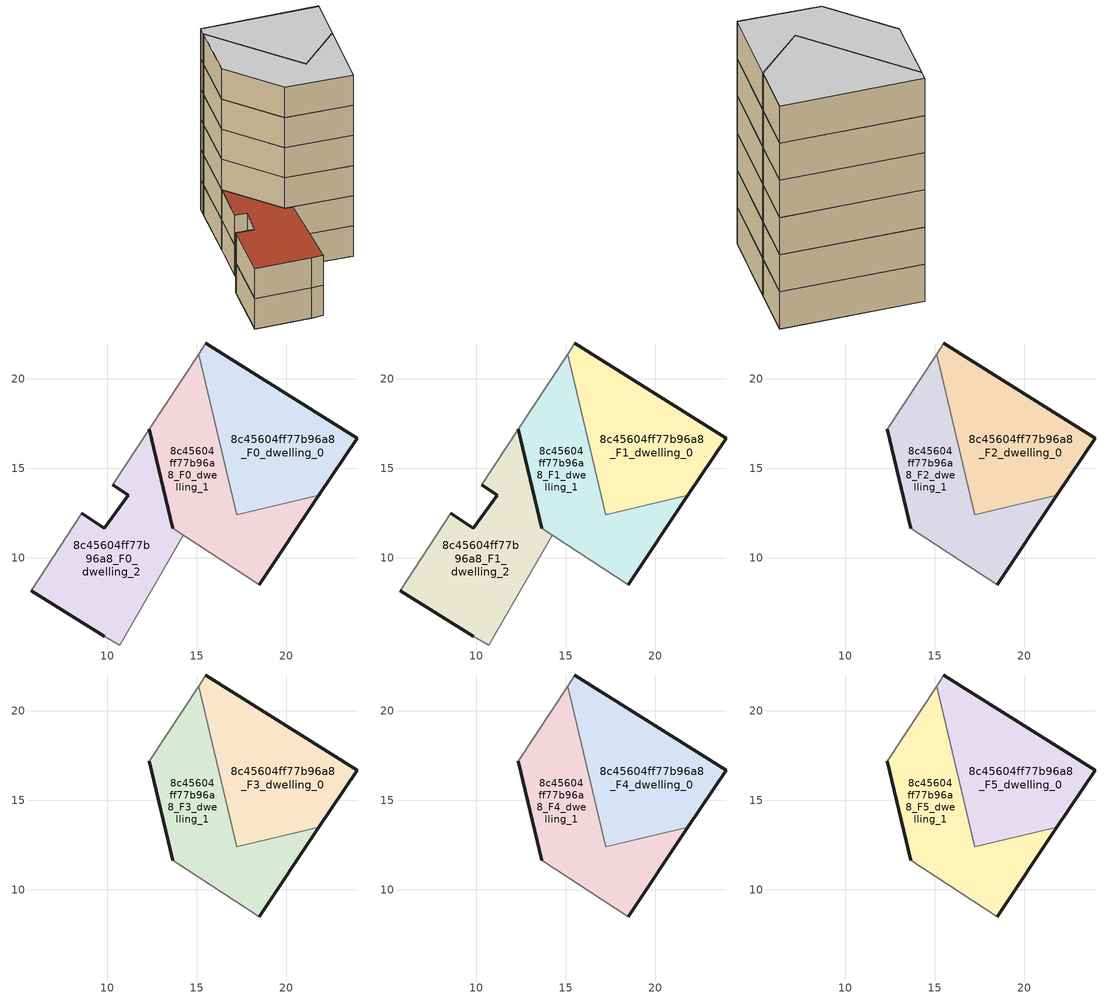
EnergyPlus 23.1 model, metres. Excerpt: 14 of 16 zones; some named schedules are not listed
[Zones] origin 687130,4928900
8c45604ff77b96a8_F0_dwelling_0
 floor ground (EU_floor_Construction): 21.82,13.49 23.96,16.69 15.51,22 15.1,21.38 17.24,12.39 z0
 wall outside (EU_wall_Construction): 15.51,22 23.96,16.69 21.82,13.49 z0:3
 wall adiabatic (EU_wall_Construction): 15.1,21.38 15.51,22 z0:3
 wall to 8c45604ff77b96a8_F0_dwelling_1 (EU_wall_Construction): 21.82,13.49 17.24,12.39 15.1,21.38 z0:3
8c45604ff77b96a8_F0_dwelling_1
 floor ground (EU_floor_Construction): 18.48,8.49 21.82,13.49 17.24,12.39 15.1,21.38 12.33,17.17 13.65,11.64 z0
 wall outside (EU_wall_Construction): 13.65,11.64 12.33,17.17 / 21.82,13.49 18.48,8.49 z0:3
 wall adiabatic (EU_wall_Construction): 12.33,17.17 15.1,21.38 / 18.48,8.49 13.65,11.64 z0:3
8c45604ff77b96a8_F0_dwelling_2
 floor ground (EU_floor_Construction): 10.69,5.12 14.23,11.26 13.65,11.64 12.33,17.17 10.31,14.08 11.16,13.5 9.82,11.65 8.56,12.49 5.74,8.15 9.82,5.62 z0
 wall outside (EU_wall_Construction): 12.33,17.17 13.65,11.64 / 9.82,5.62 5.74,8.15 / 8.56,12.49 9.82,11.65 11.16,13.5 10.31,14.08 z0:3
 wall adiabatic (EU_wall_Construction): 10.31,14.08 12.33,17.17 / 13.65,11.64 14.23,11.26 10.69,5.12 9.82,5.62 / 5.74,8.15 8.56,12.49 z0:3
8c45604ff77b96a8_F1_dwelling_0
 floor to 8c45604ff77b96a8_F0_dwelling_0 (EU_floor_Construction): 21.82,13.49 23.96,16.69 15.5,22 15.1,21.38 17.24,12.39 z3
 wall outside (EU_wall_Construction): 15.51,22 23.96,16.69 21.82,13.49 z3:6
 wall adiabatic (EU_wall_Construction): 15.1,21.38 15.51,22 z3:6
 wall to 8c45604ff77b96a8_F1_dwelling_1 (EU_wall_Construction): 21.82,13.49 17.24,12.39 15.1,21.38 z3:6
8c45604ff77b96a8_F1_dwelling_1
 floor to 8c45604ff77b96a8_F0_dwelling_1 (EU_floor_Construction): 18.48,8.49 21.82,13.49 17.24,12.39 15.1,21.38 12.33,17.17 13.65,11.64 z3
 wall outside (EU_wall_Construction): 13.65,11.64 12.33,17.17 / 21.82,13.49 18.48,8.49 z3:6
 wall adiabatic (EU_wall_Construction): 12.33,17.17 15.1,21.38 / 18.48,8.49 13.65,11.64 z3:6
8c45604ff77b96a8_F1_dwelling_2
 floor to 8c45604ff77b96a8_F0_dwelling_2 (EU_floor_Construction): 10.69,5.12 14.23,11.26 13.65,11.64 12.33,17.17 10.3,14.08 11.15,13.5 9.82,11.65 8.55,12.49 5.74,8.15 9.82,5.62 z3
 wall outside (EU_wall_Construction): 12.33,17.17 13.65,11.64 / 9.82,5.62 5.74,8.15 / 8.56,12.49 9.82,11.65 11.16,13.5 10.31,14.08 z3:6
 wall adiabatic (EU_wall_Construction): 10.31,14.08 12.33,17.17 / 13.65,11.64 14.23,11.26 10.69,5.12 9.82,5.62 / 5.74,8.15 8.56,12.49 z3:6
 roof outside (EU_roof_Construction): 12.33,17.17 13.65,11.64 14.23,11.26 10.69,5.12 9.82,5.62 5.74,8.15 8.56,12.49 9.82,11.65 11.16,13.5 10.31,14.08 z6
8c45604ff77b96a8_F2_dwelling_0
 floor to 8c45604ff77b96a8_F1_dwelling_0 (EU_floor_Construction): 21.82,13.49 23.96,16.69 15.5,22 15.1,21.38 17.24,12.39 z6
 wall outside (EU_wall_Construction): 15.51,22 23.96,16.69 21.82,13.49 z6:9
 wall adiabatic (EU_wall_Construction): 15.1,21.38 15.51,22 z6:9
 wall to 8c45604ff77b96a8_F2_dwelling_1 (EU_wall_Construction): 21.82,13.49 17.24,12.39 15.1,21.38 z6:9
8c45604ff77b96a8_F2_dwelling_1
 floor to 8c45604ff77b96a8_F1_dwelling_1 (EU_floor_Construction): 18.48,8.49 21.82,13.49 17.24,12.39 15.1,21.38 12.33,17.17 13.65,11.64 z6
 wall outside (EU_wall_Construction): 13.65,11.64 12.33,17.17 / 21.82,13.49 18.48,8.49 z6:9
 wall adiabatic (EU_wall_Construction): 12.33,17.17 15.1,21.38 / 18.48,8.49 13.65,11.64 z6:9
8c45604ff77b96a8_F3_dwelling_0
 floor to 8c45604ff77b96a8_F2_dwelling_0 (EU_floor_Construction): 21.82,13.49 23.96,16.69 15.5,22 15.1,21.38 17.24,12.39 z9
 wall outside (EU_wall_Construction): 15.51,22 23.96,16.69 21.82,13.49 z9:12
 wall adiabatic (EU_wall_Construction): 15.1,21.38 15.51,22 z9:12
 wall to 8c45604ff77b96a8_F3_dwelling_1 (EU_wall_Construction): 21.82,13.49 17.24,12.39 15.1,21.38 z9:12
8c45604ff77b96a8_F3_dwelling_1
 floor to 8c45604ff77b96a8_F2_dwelling_1 (EU_floor_Construction): 18.48,8.49 21.82,13.49 17.24,12.39 15.1,21.38 12.33,17.17 13.65,11.64 z9
 wall outside (EU_wall_Construction): 13.65,11.64 12.33,17.17 / 21.82,13.49 18.48,8.49 z9:12
 wall adiabatic (EU_wall_Construction): 12.33,17.17 15.1,21.38 / 18.48,8.49 13.65,11.64 z9:12
8c45604ff77b96a8_F4_dwelling_0
 floor to 8c45604ff77b96a8_F3_dwelling_0 (EU_floor_Construction): 21.82,13.49 23.96,16.69 15.5,22 15.1,21.38 17.24,12.39 z12
 wall outside (EU_wall_Construction): 15.51,22 23.96,16.69 21.82,13.49 z12:15
 wall adiabatic (EU_wall_Construction): 15.1,21.38 15.51,22 z12:15
 wall to 8c45604ff77b96a8_F4_dwelling_1 (EU_wall_Construction): 21.82,13.49 17.24,12.39 15.1,21.38 z12:15
8c45604ff77b96a8_F4_dwelling_1
 floor to 8c45604ff77b96a8_F3_dwelling_1 (EU_floor_Construction): 18.48,8.49 21.82,13.49 17.24,12.39 15.1,21.38 12.33,17.17 13.65,11.64 z12
 wall outside (EU_wall_Construction): 13.65,11.64 12.33,17.17 / 21.82,13.49 18.48,8.49 z12:15
 wall adiabatic (EU_wall_Construction): 12.33,17.17 15.1,21.38 / 18.48,8.49 13.65,11.64 z12:15
8c45604ff77b96a8_F5_dwelling_0
 floor to 8c45604ff77b96a8_F4_dwelling_0 (EU_floor_Construction): 21.82,13.49 23.96,16.69 15.5,22 15.1,21.38 17.24,12.39 z15
 wall outside (EU_wall_Construction): 15.51,22 23.96,16.69 21.82,13.49 z15:18
 wall adiabatic (EU_wall_Construction): 15.1,21.38 15.51,22 z15:18
 wall to 8c45604ff77b96a8_F5_dwelling_1 (EU_wall_Construction): 21.82,13.49 17.24,12.39 15.1,21.38 z15:18
 ceiling to 8c45604ff77b96a8_F6_dwelling_0 (EU_floor_Construction): 23.96,16.69 21.82,13.49 17.24,12.39 15.1,21.38 15.5,22 z18
8c45604ff77b96a8_F5_dwelling_1
 floor to 8c45604ff77b96a8_F4_dwelling_1 (EU_floor_Construction): 18.48,8.49 21.82,13.49 17.24,12.39 15.1,21.38 12.33,17.17 13.65,11.64 z15
 wall outside (EU_wall_Construction): 13.65,11.64 12.33,17.17 / 21.82,13.49 18.48,8.49 z15:18
 wall adiabatic (EU_wall_Construction): 12.33,17.17 15.1,21.38 / 18.48,8.49 13.65,11.64 z15:18
 ceiling to 8c45604ff77b96a8_F6_dwelling_1 (EU_floor_Construction): 15.1,21.38 17.24,12.39 21.82,13.49 18.48,8.49 13.65,11.64 12.33,17.17 z18
shading: 13.82,11.6 18.48,8.49 z0:15
[Building]
EU S2 Campaign: North Axis=0; Terrain=City; Solar Distribution=FullExterior
[Site:Location]
Bologna: Latitude=44.5; Longitude=11.25; Time Zone=1; Elevation=37
[SizingPeriod:WeatherFileDays]
AnnualSizingPeriod: Begin Month=1; Begin Day of Month=1; End Month=12; End Day of Month=31; Day of Week for Start Day=Monday; Use Weather File Daylight Saving Period=No; Use Weather File Rain and Snow Indicators=No
[MATERIAL]
EU_InternalMass_Material: Roughness=MediumRough; Thickness=0.1; Conductivity=1; Density=1800; Specific Heat=900; Thermal Absorptance=0.9; Solar Absorptance=0.7; Visible Absorptance=0.7
[MATERIAL:NOMASS] Roughness=MediumRough; Thermal Absorptance=0.9; Solar Absorptance=0.7; Visible Absorptance=0.7
Name | Thermal Resistance
EU_wall_NoMass | 0.905828
EU_roof_NoMass | 0.37593
EU_floor_NoMass | 0.67114
[CONSTRUCTION]
EU_wall_Construction: EU_wall_NoMass
EU_roof_Construction: EU_roof_NoMass
EU_floor_Construction: EU_floor_NoMass
EU_InternalMass_Construction: EU_InternalMass_Material
[ZONE] Type=1; Multiplier=1; Ceiling Height=autocalculate; Floor Area=autocalculate; Part of Total Floor Area=Yes
Name | Volume
8c45604ff77b96a8_F0_dwelling_0 | 134.081
8c45604ff77b96a8_F1_dwelling_0; 8c45604ff77b96a8_F2_dwelling_0; 8c45604ff77b96a8_F3_dwelling_0; 8c45604ff77b96a8_F4_dwelling_0; 8c45604ff77b96a8_F5_dwelling_0 | 134.08
8c45604ff77b96a8_F0_dwelling_1 | 133.335
8c45604ff77b96a8_F1_dwelling_1; 8c45604ff77b96a8_F2_dwelling_1; 8c45604ff77b96a8_F3_dwelling_1; 8c45604ff77b96a8_F4_dwelling_1; 8c45604ff77b96a8_F5_dwelling_1 | 133.336
8c45604ff77b96a8_F0_dwelling_2 | 134.792
8c45604ff77b96a8_F1_dwelling_2 | 134.794
[INTERNALMASS] Construction=EU_InternalMass_Construction
Name | Zone or ZoneList | Surface Area
8c45604ff77b96a8_F0_dwelling_0_EU_InternalMass | 8c45604ff77b96a8_F0_dwelling_0 | 44.6928
8c45604ff77b96a8_F0_dwelling_1_EU_InternalMass | 8c45604ff77b96a8_F0_dwelling_1 | 44.4443
8c45604ff77b96a8_F0_dwelling_2_EU_InternalMass | 8c45604ff77b96a8_F0_dwelling_2 | 44.9304
8c45604ff77b96a8_F1_dwelling_0_EU_InternalMass | 8c45604ff77b96a8_F1_dwelling_0 | 44.6928
8c45604ff77b96a8_F1_dwelling_1_EU_InternalMass | 8c45604ff77b96a8_F1_dwelling_1 | 44.4443
8c45604ff77b96a8_F1_dwelling_2_EU_InternalMass | 8c45604ff77b96a8_F1_dwelling_2 | 44.9304
8c45604ff77b96a8_F2_dwelling_0_EU_InternalMass | 8c45604ff77b96a8_F2_dwelling_0 | 67.037
8c45604ff77b96a8_F2_dwelling_1_EU_InternalMass | 8c45604ff77b96a8_F2_dwelling_1 | 67.0356
8c45604ff77b96a8_F3_dwelling_0_EU_InternalMass | 8c45604ff77b96a8_F3_dwelling_0 | 67.037
8c45604ff77b96a8_F3_dwelling_1_EU_InternalMass | 8c45604ff77b96a8_F3_dwelling_1 | 67.0356
8c45604ff77b96a8_F4_dwelling_0_EU_InternalMass | 8c45604ff77b96a8_F4_dwelling_0 | 67.037
8c45604ff77b96a8_F4_dwelling_1_EU_InternalMass | 8c45604ff77b96a8_F4_dwelling_1 | 67.0356
8c45604ff77b96a8_F5_dwelling_0_EU_InternalMass | 8c45604ff77b96a8_F5_dwelling_0 | 67.037
8c45604ff77b96a8_F5_dwelling_1_EU_InternalMass | 8c45604ff77b96a8_F5_dwelling_1 | 67.0356
[OTHEREQUIPMENT] Fuel Type=Electricity; Design Level Calculation Method=Watts/Area; Power per Zone Floor Area=1; Fraction Latent=0; Fraction Radiant=0; Fraction Lost=0; Carbon Dioxide Generation Rate=0; EndUse Subcategory=EU_Step8_InternalGains
Name | Zone or ZoneList or Space or SpaceList | Schedule
EU_Step8_InternalGain_8c45604ff77b96a8_F0_dwelling_0_f000 | 8c45604ff77b96a8_F0_dwelling_0 | EU_Step8_GainSchedule_8c45604ff77b96a8_F0_dwelling_0_f000
EU_Step8_InternalGain_8c45604ff77b96a8_F0_dwelling_1_f000 | 8c45604ff77b96a8_F0_dwelling_1 | EU_Step8_GainSchedule_8c45604ff77b96a8_F0_dwelling_1_f000
EU_Step8_InternalGain_8c45604ff77b96a8_F0_dwelling_2_f000 | 8c45604ff77b96a8_F0_dwelling_2 | EU_Step8_GainSchedule_8c45604ff77b96a8_F0_dwelling_2_f000
EU_Step8_InternalGain_8c45604ff77b96a8_F1_dwelling_0_f000 | 8c45604ff77b96a8_F1_dwelling_0 | EU_Step8_GainSchedule_8c45604ff77b96a8_F1_dwelling_0_f000
EU_Step8_InternalGain_8c45604ff77b96a8_F1_dwelling_1_f000 | 8c45604ff77b96a8_F1_dwelling_1 | EU_Step8_GainSchedule_8c45604ff77b96a8_F1_dwelling_1_f000
EU_Step8_InternalGain_8c45604ff77b96a8_F1_dwelling_2_f000 | 8c45604ff77b96a8_F1_dwelling_2 | EU_Step8_GainSchedule_8c45604ff77b96a8_F1_dwelling_2_f000
EU_Step8_InternalGain_8c45604ff77b96a8_F2_dwelling_0_f000 | 8c45604ff77b96a8_F2_dwelling_0 | EU_Step8_GainSchedule_8c45604ff77b96a8_F2_dwelling_0_f000
EU_Step8_InternalGain_8c45604ff77b96a8_F2_dwelling_1_f000 | 8c45604ff77b96a8_F2_dwelling_1 | EU_Step8_GainSchedule_8c45604ff77b96a8_F2_dwelling_1_f000
EU_Step8_InternalGain_8c45604ff77b96a8_F3_dwelling_0_f000 | 8c45604ff77b96a8_F3_dwelling_0 | EU_Step8_GainSchedule_8c45604ff77b96a8_F3_dwelling_0_f000
EU_Step8_InternalGain_8c45604ff77b96a8_F3_dwelling_1_f000 | 8c45604ff77b96a8_F3_dwelling_1 | EU_Step8_GainSchedule_8c45604ff77b96a8_F3_dwelling_1_f000
EU_Step8_InternalGain_8c45604ff77b96a8_F4_dwelling_0_f000 | 8c45604ff77b96a8_F4_dwelling_0 | EU_Step8_GainSchedule_8c45604ff77b96a8_F4_dwelling_0_f000
EU_Step8_InternalGain_8c45604ff77b96a8_F4_dwelling_1_f000 | 8c45604ff77b96a8_F4_dwelling_1 | EU_Step8_GainSchedule_8c45604ff77b96a8_F4_dwelling_1_f000
EU_Step8_InternalGain_8c45604ff77b96a8_F5_dwelling_0_f000 | 8c45604ff77b96a8_F5_dwelling_0 | EU_Step8_GainSchedule_8c45604ff77b96a8_F5_dwelling_0_f000
EU_Step8_InternalGain_8c45604ff77b96a8_F5_dwelling_1_f000 | 8c45604ff77b96a8_F5_dwelling_1 | EU_Step8_GainSchedule_8c45604ff77b96a8_F5_dwelling_1_f000
[ZONEVENTILATION:DESIGNFLOWRATE] Schedule=EU_AlwaysOn; Design Flow Rate Calculation Method=AirChanges/Hour; Air Changes per Hour=0.73129; Ventilation Type=Natural; Fan Pressure Rise=0; Fan Total Efficiency=1; Constant Term Coefficient=1; Temperature Term Coefficient=0; Velocity Term Coefficient=0; Velocity Squared Term Coefficient=0; Minimum Indoor Temperature=-100; Maximum Indoor Temperature=100; Delta Temperature=-100; Minimum Outdoor Temperature=-100; Maximum Outdoor Temperature=100; Maximum Wind Speed=40
Name | Zone or ZoneList or Space or SpaceList
EU_ConstantAir_8c45604ff77b96a8_F0_dwelling_0 | 8c45604ff77b96a8_F0_dwelling_0
EU_ConstantAir_8c45604ff77b96a8_F0_dwelling_1 | 8c45604ff77b96a8_F0_dwelling_1
EU_ConstantAir_8c45604ff77b96a8_F0_dwelling_2 | 8c45604ff77b96a8_F0_dwelling_2
EU_ConstantAir_8c45604ff77b96a8_F1_dwelling_0 | 8c45604ff77b96a8_F1_dwelling_0
EU_ConstantAir_8c45604ff77b96a8_F1_dwelling_1 | 8c45604ff77b96a8_F1_dwelling_1
EU_ConstantAir_8c45604ff77b96a8_F1_dwelling_2 | 8c45604ff77b96a8_F1_dwelling_2
EU_ConstantAir_8c45604ff77b96a8_F2_dwelling_0 | 8c45604ff77b96a8_F2_dwelling_0
EU_ConstantAir_8c45604ff77b96a8_F2_dwelling_1 | 8c45604ff77b96a8_F2_dwelling_1
EU_ConstantAir_8c45604ff77b96a8_F3_dwelling_0 | 8c45604ff77b96a8_F3_dwelling_0
EU_ConstantAir_8c45604ff77b96a8_F3_dwelling_1 | 8c45604ff77b96a8_F3_dwelling_1
EU_ConstantAir_8c45604ff77b96a8_F4_dwelling_0 | 8c45604ff77b96a8_F4_dwelling_0
EU_ConstantAir_8c45604ff77b96a8_F4_dwelling_1 | 8c45604ff77b96a8_F4_dwelling_1
EU_ConstantAir_8c45604ff77b96a8_F5_dwelling_0 | 8c45604ff77b96a8_F5_dwelling_0
EU_ConstantAir_8c45604ff77b96a8_F5_dwelling_1 | 8c45604ff77b96a8_F5_dwelling_1
[HVACTEMPLATE:THERMOSTAT] Constant Heating Setpoint=20; Constant Cooling Setpoint=50
EU_HeatOnly_8c45604ff77b96a8_F0_dwelling_0; EU_HeatOnly_8c45604ff77b96a8_F0_dwelling_1; EU_HeatOnly_8c45604ff77b96a8_F0_dwelling_2; EU_HeatOnly_8c45604ff77b96a8_F1_dwelling_0; EU_HeatOnly_8c45604ff77b96a8_F1_dwelling_1; EU_HeatOnly_8c45604ff77b96a8_F1_dwelling_2; EU_HeatOnly_8c45604ff77b96a8_F2_dwelling_0; EU_HeatOnly_8c45604ff77b96a8_F2_dwelling_1; EU_HeatOnly_8c45604ff77b96a8_F3_dwelling_0; EU_HeatOnly_8c45604ff77b96a8_F3_dwelling_1; EU_HeatOnly_8c45604ff77b96a8_F4_dwelling_0; EU_HeatOnly_8c45604ff77b96a8_F4_dwelling_1; EU_HeatOnly_8c45604ff77b96a8_F5_dwelling_0; EU_HeatOnly_8c45604ff77b96a8_F5_dwelling_1; EU_HeatOnly_8c45604ff77b96a8_F6_dwelling_0; EU_HeatOnly_8c45604ff77b96a8_F6_dwelling_1
[HVACTEMPLATE:ZONE:IDEALLOADSAIRSYSTEM] System Availability Schedule=EU_AlwaysOn; Maximum Heating Supply Air Temperature=50; Minimum Cooling Supply Air Temperature=13; Maximum Heating Supply Air Humidity Ratio=0.0156; Minimum Cooling Supply Air Humidity Ratio=0.0077; Heating Limit=NoLimit; Cooling Limit=NoLimit; Heating Availability Schedule=EU_AlwaysOn; Cooling Availability Schedule=EU_CoolingOff; Dehumidification Control Type=ConstantSensibleHeatRatio; Cooling Sensible Heat Ratio=0.7; Dehumidification Setpoint=60; Humidification Control Type=None; Humidification Setpoint=30; Outdoor Air Method=None; Outdoor Air Flow Rate per Person=0.00944; Outdoor Air Flow Rate per Zone Floor Area=0; Outdoor Air Flow Rate per Zone=0; Demand Controlled Ventilation Type=None; Outdoor Air Economizer Type=NoEconomizer; Heat Recovery Type=None; Sensible Heat Recovery Effectiveness=0.7; Latent Heat Recovery Effectiveness=0.65
Name | Template Thermostat
8c45604ff77b96a8_F0_dwelling_0 | EU_HeatOnly_8c45604ff77b96a8_F0_dwelling_0
8c45604ff77b96a8_F0_dwelling_1 | EU_HeatOnly_8c45604ff77b96a8_F0_dwelling_1
8c45604ff77b96a8_F0_dwelling_2 | EU_HeatOnly_8c45604ff77b96a8_F0_dwelling_2
8c45604ff77b96a8_F1_dwelling_0 | EU_HeatOnly_8c45604ff77b96a8_F1_dwelling_0
8c45604ff77b96a8_F1_dwelling_1 | EU_HeatOnly_8c45604ff77b96a8_F1_dwelling_1
8c45604ff77b96a8_F1_dwelling_2 | EU_HeatOnly_8c45604ff77b96a8_F1_dwelling_2
8c45604ff77b96a8_F2_dwelling_0 | EU_HeatOnly_8c45604ff77b96a8_F2_dwelling_0
8c45604ff77b96a8_F2_dwelling_1 | EU_HeatOnly_8c45604ff77b96a8_F2_dwelling_1
8c45604ff77b96a8_F3_dwelling_0 | EU_HeatOnly_8c45604ff77b96a8_F3_dwelling_0
8c45604ff77b96a8_F3_dwelling_1 | EU_HeatOnly_8c45604ff77b96a8_F3_dwelling_1
8c45604ff77b96a8_F4_dwelling_0 | EU_HeatOnly_8c45604ff77b96a8_F4_dwelling_0
8c45604ff77b96a8_F4_dwelling_1 | EU_HeatOnly_8c45604ff77b96a8_F4_dwelling_1
8c45604ff77b96a8_F5_dwelling_0 | EU_HeatOnly_8c45604ff77b96a8_F5_dwelling_0
8c45604ff77b96a8_F5_dwelling_1 | EU_HeatOnly_8c45604ff77b96a8_F5_dwelling_1
[SIZING:ZONE] Zone Cooling Design Supply Air Temperature Input Method=SupplyAirTemperature; Zone Cooling Design Supply Air Temperature=13; Zone Heating Design Supply Air Temperature Input Method=SupplyAirTemperature; Zone Heating Design Supply Air Temperature=50; Zone Cooling Design Supply Air Humidity Ratio=0.008; Zone Heating Design Supply Air Humidity Ratio=0.008; Cooling Design Air Flow Method=DesignDay; Cooling Design Air Flow Rate=0; Cooling Minimum Air Flow per Zone Floor Area=0.000762; Cooling Minimum Air Flow=0; Cooling Minimum Air Flow Fraction=0.2; Heating Design Air Flow Method=DesignDay; Heating Design Air Flow Rate=0; Heating Maximum Air Flow per Zone Floor Area=0.002032; Heating Maximum Air Flow=0.141576; Heating Maximum Air Flow Fraction=0.3; Account for Dedicated Outdoor Air System=No; Dedicated Outdoor Air System Control Strategy=NeutralSupplyAir; Dedicated Outdoor Air Low Setpoint Temperature for Design=autosize; Dedicated Outdoor Air High Setpoint Temperature for Design=autosize; Zone Load Sizing Method=Sensible Load Only No Latent Load; Zone Latent Cooling Design Supply Air Humidity Ratio Input Method=HumidityRatioDifference; Zone Cooling Design Supply Air Humidity Ratio Difference=0.005; Zone Latent Heating Design Supply Air Humidity Ratio Input Method=HumidityRatioDifference; Zone Humidification Design Supply Air Humidity Ratio Difference=0.005
8c45604ff77b96a8_F0_dwelling_0; 8c45604ff77b96a8_F0_dwelling_1; 8c45604ff77b96a8_F0_dwelling_2; 8c45604ff77b96a8_F1_dwelling_0; 8c45604ff77b96a8_F1_dwelling_1; 8c45604ff77b96a8_F1_dwelling_2; 8c45604ff77b96a8_F2_dwelling_0; 8c45604ff77b96a8_F2_dwelling_1; 8c45604ff77b96a8_F3_dwelling_0; 8c45604ff77b96a8_F3_dwelling_1; 8c45604ff77b96a8_F4_dwelling_0; 8c45604ff77b96a8_F4_dwelling_1; 8c45604ff77b96a8_F5_dwelling_0; 8c45604ff77b96a8_F5_dwelling_1
[SCHEDULE:FILE] Column Number=1; Rows to Skip at Top=0; Number of Hours of Data=8760; Column Separator=Comma; Interpolate to Timestep=No; Minutes per Item=60; Adjust Schedule for Daylight Savings=Yes
Name | File
EU_Step8_GainSchedule_8c45604ff77b96a8_F0_dwelling_0_f000 | ../../schedules/8c45604ff77b96a8/8c45604ff77b96a8_F0_dwelling_0_f000_gain.csv
EU_Step8_GainSchedule_8c45604ff77b96a8_F0_dwelling_1_f000 | ../../schedules/8c45604ff77b96a8/8c45604ff77b96a8_F0_dwelling_1_f000_gain.csv
EU_Step8_GainSchedule_8c45604ff77b96a8_F0_dwelling_2_f000 | ../../schedules/8c45604ff77b96a8/8c45604ff77b96a8_F0_dwelling_2_f000_gain.csv
EU_Step8_GainSchedule_8c45604ff77b96a8_F1_dwelling_0_f000 | ../../schedules/8c45604ff77b96a8/8c45604ff77b96a8_F1_dwelling_0_f000_gain.csv
EU_Step8_GainSchedule_8c45604ff77b96a8_F1_dwelling_1_f000 | ../../schedules/8c45604ff77b96a8/8c45604ff77b96a8_F1_dwelling_1_f000_gain.csv
